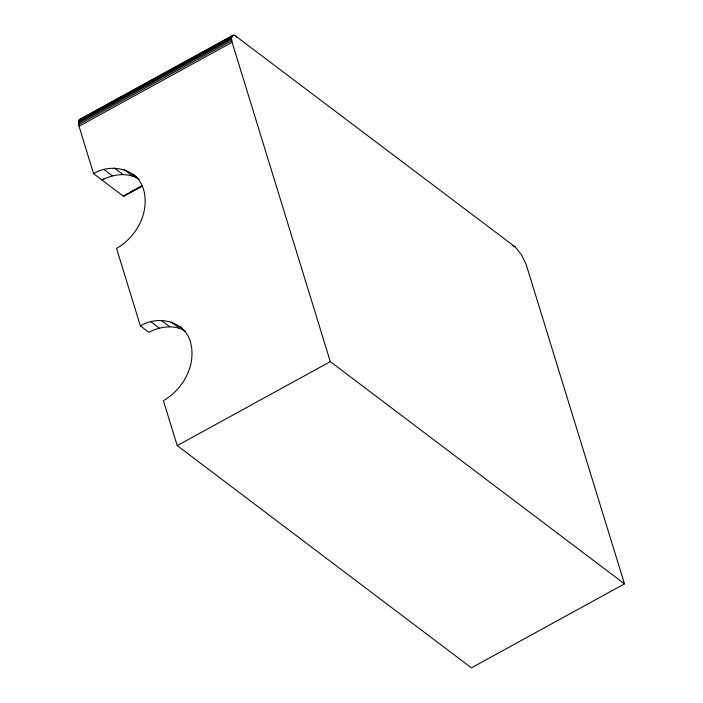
<?xml version="1.0" encoding="UTF-8"?>
<svg xmlns="http://www.w3.org/2000/svg" width="703" height="703" viewBox="0 0 703 703"><rect width="100%" height="100%" fill="white"/><g stroke="black" fill="none" stroke-linecap="round" stroke-linejoin="round"><path stroke-width="1.05" d="M78.508 121.935L79.421 119.51L233.106 35.203L234.705 35.352L515.255 246.999L521.31 254.591L526.152 264.381L624.492 583.868L471.414 667.85L177.218 445.623L163.386 400.648C183.272 389.277 196.594 364.936 190.513 342.089C184.625 320.832 157.797 315.023 140.389 325.911L116.549 248.405C136.435 237.043 149.765 212.701 143.684 189.845C137.788 168.597 110.96 162.788 93.561 173.676L79.026 126.25L78.508 121.935L231.586 37.944L232.043 36.09L233.106 35.203M93.561 173.676L123.324 196.163L125.125 195.179M78.956 120.072L233.844 35.15M78.648 120.89L231.735 36.907M78.516 123.192L231.595 39.201L231.586 37.944M78.692 124.633L231.77 40.651L231.595 39.201M79.026 126.25L232.104 42.268L231.77 40.651M103.877 178.975L101.961 180.021C113.359 174.098 128.043 171.954 139.273 179.379M125.74 194.661L127.656 193.615M129.572 192.56L135.31 189.415M137.226 188.36L142.015 185.741M123.324 196.163L142.472 185.662M123.877 196.216L142.068 186.233M177.218 445.623L330.305 361.641L624.492 583.868M79.421 119.51L80.766 119.132M185.161 331.131C174.116 324.145 159.871 326.587 148.799 332.264L140.389 325.911M512.373 245.426L515.255 246.999M132.762 174.001L136.962 177.182M124.238 169.634L132.647 175.978M114.413 168.087L122.814 174.432M103.947 169.458L112.348 175.812M179.59 326.245L182.112 328.152M171.075 321.869L179.476 328.222M161.242 320.322L169.651 326.675M150.785 321.702L159.186 328.046M235.672 35.818L237.166 37.408M232.104 42.268L330.305 361.641"/></g></svg>
